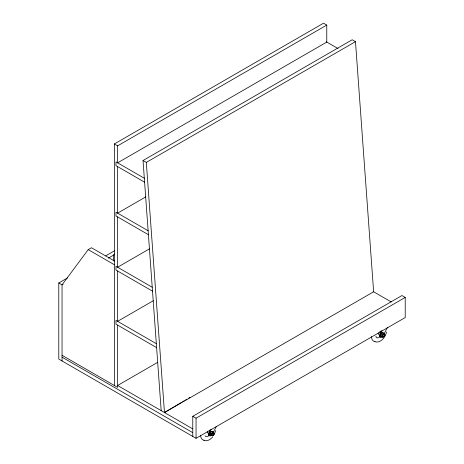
<?xml version="1.0" encoding="UTF-8"?>
<svg xmlns="http://www.w3.org/2000/svg" width="464" height="464" viewBox="0 0 464 464"><rect width="100%" height="100%" fill="white"/><g stroke="black" fill="none" stroke-linecap="round" stroke-linejoin="round"><path stroke-width="0.7" d="M213.133 434.756L212.176 435.841L209.624 434.849L209.745 432.935L211.236 431.34M209.676 434.878L209.798 432.97M210.859 435.563L210.981 433.649L212.419 432.025L213.736 432.303L213.655 433.573M380.666 334.318L380.544 336.232L383.044 337.195L380.486 336.197L380.608 334.289L382.104 332.694M381.721 336.91L381.843 335.002L383.287 333.372L384.604 333.657L384.482 335.565M215.714 430.586L214.049 434.942M386.582 331.94C385.526 337.032 380.602 343.714 374.697 341.695M210.001 435.47A2.68 1.549 -60 0 1 208.435 434.014L209.931 430.128M211.491 435.365A2.68 1.549 -60 0 1 209.119 434.408L211.12 429.229M380.869 336.823A2.68 1.549 -60 0 1 379.297 335.362L381.048 330.832M382.353 336.713A2.68 1.549 -60 0 1 379.987 335.762L381.982 330.577M213.127 432.773L216.323 426.474M383.995 334.126L387.51 327.195M114.498 261.041L91.466 247.741L88.201 249.626L62.054 284.85L62.054 360.957M114.382 253.976L113.529 255.13L113.529 260.884M212.767 436.821C210.708 439.385 207.193 441.809 203.829 440.342M209.31 435.348C208.203 436.392 206.115 437.25 204.989 435.777M380.178 336.702L378.189 337.85L376.466 337.693M164.471 412.537L373.636 291.775L355.476 41.656L352.199 39.765L143.034 160.521L146.311 162.417L164.471 412.537L181.262 402.532M182.509 401.789L184.376 400.681M185.617 399.939L186.864 399.197M188.726 398.089L189.973 397.346M114.347 385.485L114.347 143.962L323.512 23.2L326.778 25.085L326.778 42.067L117.612 162.829L117.612 145.847L326.778 25.085M146.311 162.417L355.476 41.656M145.795 196.875L117.612 213.15L117.612 166.605M192.78 436.433L192.78 416.307L401.946 295.545L405.217 297.43L405.217 317.556L196.052 438.318L58.783 359.072L58.783 282.965L67.553 277.901M105.751 255.85L114.521 250.786M63.145 284.223L62.054 284.85L58.783 282.965M108.396 258.094L114.66 254.481M149.553 248.797L117.612 267.241L117.612 216.92M153.306 300.724L117.612 321.332L117.612 271.011M157.69 362.343L117.612 385.485L192.78 428.887M192.78 416.307L196.052 418.192L405.217 297.43M383.421 332.972L382.052 332.659L383.287 333.372M380.486 336.197L381.808 336.481M212.553 431.619L211.184 431.311L212.419 432.025M209.624 434.849L210.94 435.128M326.378 41.835L338.082 48.598M373.131 291.485L391.297 301.977M114.347 143.962L117.612 145.847M144.321 178.251L115.977 161.884L115.977 165.66L144.606 182.19M383.368 332.943L384.604 333.657M380.608 334.289L381.843 335.002M379.297 335.362L379.987 335.762M148.132 230.765L115.977 212.205L115.977 215.98L148.416 234.709M88.201 249.626L114.347 264.724M152.227 287.228L115.977 266.295L115.977 270.071L152.517 291.166M156.327 343.685L115.977 320.386L115.977 324.162L156.612 347.623M212.5 431.59L213.736 432.303M209.745 432.935L210.981 433.649M208.435 434.014L209.119 434.408M62.054 355.296L117.612 387.37L117.612 325.102M62.054 357.181L192.78 432.657M375.985 336.11L376.13 337.311M143.034 160.521L161.188 410.646M196.052 418.192L196.052 438.318M204.143 440.22A9.86 5.696 -60 0 1 200.657 435.261M212.205 435.464A1.421 0.824 -60 0 1 211.996 433.759A1.421 0.824 -60 0 1 213.579 433.086M213.684 433.306A1.421 0.824 -60 0 1 213.684 433.91M213.423 434.582A1.421 0.824 -60 0 1 212.709 435.331M208.058 432.906A1.421 0.824 -60 0 1 207.605 431.224M375.011 341.574A9.86 5.696 -60 0 1 371.525 336.615M383.577 336.684A1.421 0.824 -60 0 1 382.585 335.89A1.421 0.824 -60 0 1 383.919 334.231A1.421 0.824 -60 0 1 384.447 335.6M379.685 331.69A1.421 0.824 -60 0 1 380.057 331.899M378.92 334.26A1.421 0.824 -60 0 1 378.311 332.908M213.243 435.302A1.421 0.824 -60 0 0 213.695 433.098A1.421 0.824 -60 0 0 212.013 434.588A1.421 0.824 -60 0 0 213.243 435.302M384.111 336.649A1.421 0.824 -60 0 0 384.563 334.445A1.421 0.824 -60 0 0 382.875 335.942A1.421 0.824 -60 0 0 384.111 336.649"/></g></svg>
